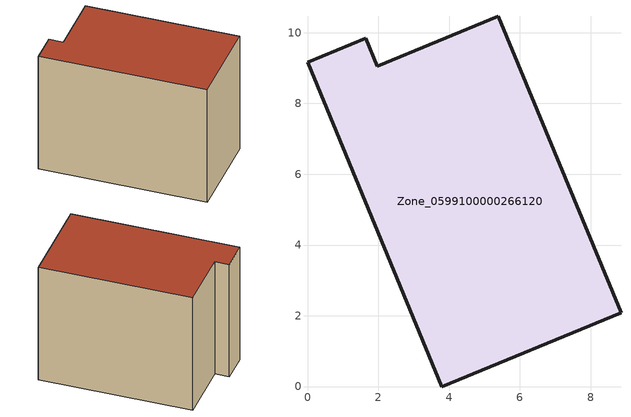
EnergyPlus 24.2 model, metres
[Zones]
Zone_0599100000266120
 floor ground (C_G): 3.8,0 0,9.16 1.65,9.84 1.97,9.05 5.39,10.46 8.86,2.09 z0
 wall outside (C_F): 3.8,0 8.86,2.09 5.39,10.46 1.97,9.05 1.65,9.84 0,9.16 3.8,0 z0:7.6
 roof outside (C_R): 0,9.16 3.8,0 8.86,2.09 5.39,10.46 1.97,9.05 1.65,9.84 z7.6
[BUILDING]
Pand.0599100000266120: North Axis=0; Terrain=City; Loads Convergence Tolerance Value=0.04; Temperature Convergence Tolerance Value=0.4; Solar Distribution=FullExterior; Maximum Number of Warmup Days=25; Minimum Number of Warmup Days=1
[Site:Location]
Rotterdam.The.Hague.AP_ZH_NLD Design_Conditions: Latitude=51.96; Longitude=4.45; Time Zone=1; Elevation=-4.5
[SITE:GROUNDTEMPERATURE:BUILDINGSURFACE]
18, 18, 18, 18, 18, 18, 18, 18, 18, 18, 18, 18
[MATERIAL] Thermal Absorptance=0.9; Solar Absorptance=0.7; Visible Absorptance=0.7
Name | Roughness | Thickness | Conductivity | Density | Specific Heat
G.TI.1975-1991 | MediumSmooth | 0.15 | 0.288461 | 540 | 1210
F.TI.1975-1991 | Rough | 0.3 | 0.230769 | 1920 | 840
R.TI.1975-1991 | MediumRough | 0.2 | 0.153846 | 1500 | 1000
[CONSTRUCTION]
C_G: G.TI.1975-1991
C_F: F.TI.1975-1991
C_R: R.TI.1975-1991
[ZONE]
Zone_0599100000266120: Type=1; Multiplier=1; Ceiling Height=Autocalculate; Volume=Autocalculate; Floor Area=autocalculate; Part of Total Floor Area=Yes
[ZONEINFILTRATION:DESIGNFLOWRATE]
Infil_Zone_0599100000266120: Zone or ZoneList or Space or SpaceList=Zone_0599100000266120; Schedule=AlwaysOn; Design Flow Rate Calculation Method=Flow/Area; Flow Rate per Floor Area=0.003; Constant Term Coefficient=1; Temperature Term Coefficient=0; Velocity Term Coefficient=0; Velocity Squared Term Coefficient=0
[HVACTEMPLATE:ZONE:IDEALLOADSAIRSYSTEM]
Zone_0599100000266120: Maximum Heating Supply Air Temperature=50; Minimum Cooling Supply Air Temperature=13; Maximum Heating Supply Air Humidity Ratio=0.0156; Minimum Cooling Supply Air Humidity Ratio=0.0077; Heating Limit=NoLimit; Cooling Limit=NoLimit; Dehumidification Control Type=ConstantSensibleHeatRatio; Cooling Sensible Heat Ratio=0.7; Dehumidification Setpoint=60; Humidification Control Type=None; Humidification Setpoint=30; Outdoor Air Method=None; Outdoor Air Flow Rate per Person=0.00944; Outdoor Air Flow Rate per Zone Floor Area=0; Outdoor Air Flow Rate per Zone=0; Demand Controlled Ventilation Type=None; Outdoor Air Economizer Type=NoEconomizer; Heat Recovery Type=None; Sensible Heat Recovery Effectiveness=0.7; Latent Heat Recovery Effectiveness=0.65
[ZONECONTROL:THERMOSTAT]
ThermostatControl_Zone_0599100000266120: Zone or ZoneList=Zone_0599100000266120; Control Type Schedule=DualSetpointControlType; Control 1=Thermostat_Zone_0599100000266120; Temperature Difference Between Cutout And Setpoint=0
[THERMOSTATSETPOINT:DUALSETPOINT]
Thermostat_Zone_0599100000266120: Heating Setpoint Temperature Schedule=HeatingSetpoint_Zone_0599100000266120; Cooling Setpoint Temperature Schedule=CoolingSetpoint_Zone_0599100000266120
[SCHEDULE:COMPACT]
HeatingSetpoint_Zone_0599100000266120: Through: 12/31, For: AllDays, Until: 24:00, 21
CoolingSetpoint_Zone_0599100000266120: Through: 12/31, For: AllDays, Until: 24:00, 24
DualSetpointControlType: Through: 12/31, For: AllDays, Until: 24:00, 4
AlwaysOn: Through: 12/31, For: AllDays, Until: 24:00, 1
